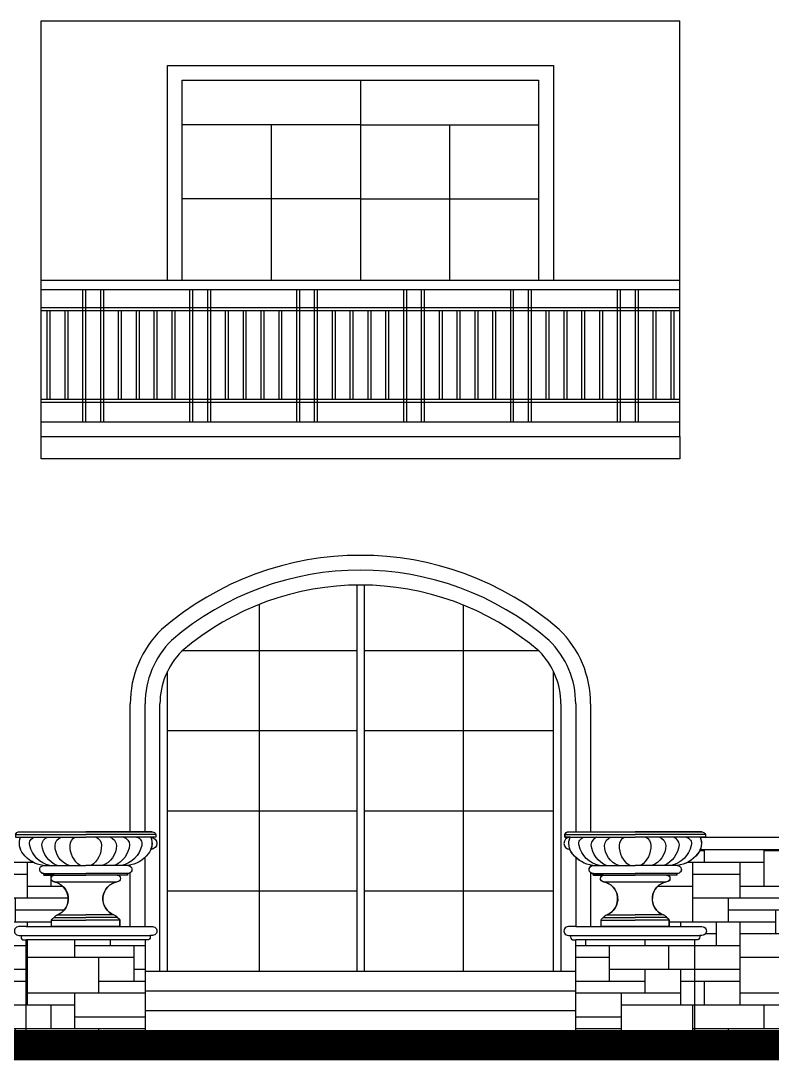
# Model space of a CAD drawing. Extents: x -34815 to 81416, y -425322 to 67478.
# Drawn here: x 46302 to 51361, y -275652 to -268652 of the extents above; entities that cross this region are included whole.
import ezdxf

# ---------------------------------------------------------------- set-up
doc = ezdxf.new("R2010")
doc.units = 0
doc.header["$LTSCALE"] = 1000
doc.header["$MEASUREMENT"] = 0
for name, color, linetype in [('MC', 4, 'Continuous'), ('PUB_HATCH', 8, 'Continuous'), ('STAIR', 4, 'Continuous'), ('WINDOW', 4, 'Continuous'), ('y-设计-02', 7, 'Continuous'), ('坯担层', 7, 'Continuous'), ('填充', 5, 'Continuous')]:
    doc.layers.add(name, color=color, linetype=linetype)
doc.layers.add('WALL', color=2, linetype='Continuous', lineweight=25)
pattern_1 = [(7.016477563892661e-15, (-11254.83186962322, 0), (-2.483883642056758e-13, 1600), [1200, -400]), (7.016477563892661e-15, (-11254.83186962322, 80), (-2.483883642056758e-13, 1600), [-480, 480, -240, 400]), (7.016477563892661e-15, (-11254.83186962322, 160), (-2.483883642056758e-13, 1600), [-720, 880.0000000000001]), (7.016477563892661e-15, (-11254.83186962322, 240), (-2.483883642056758e-13, 1600), [720, -880.0000000000001]), (7.016477563892661e-15, (-11254.83186962322, 320), (-2.483883642056758e-13, 1600), [-320, 1280]), (7.016477563892661e-15, (-11254.83186962322, 400), (-2.483883642056758e-13, 1600), [560, -400, 480, -160]), (7.016477563892661e-15, (-10694.83186962322, 480.0000000000001), (-2.483883642056758e-13, 1600), [1280, -320]), (7.016477563892661e-15, (-11334.83186962322, 560), (-2.483883642056758e-13, 1600), [880.0000000000001, -720]), (7.016477563892661e-15, (-11574.83186962322, 640), (-2.483883642056758e-13, 1600), [720, -880.0000000000001]), (7.016477563892661e-15, (-11254.83186962322, 720), (-2.483883642056758e-13, 1600), [1280, -320]), (7.016477563892661e-15, (-11254.83186962322, 800), (-2.483883642056758e-13, 1600), [-640, 400, -240, 320]), (7.016477563892661e-15, (-10454.83186962322, 880.0000000000002), (-2.483883642056758e-13, 1600), [960, -640]), (7.016477563892661e-15, (-11094.83186962322, 960), (-2.483883642056758e-13, 1600), [640, -320, 240, -400]), (7.016477563892661e-15, (-10774.83186962322, 1040), (-2.483883642056758e-13, 1600), [640, -240, 400, -320]), (7.016477563892661e-15, (-10134.83186962322, 1120), (-2.483883642056758e-13, 1600), [960, -640]), (7.016477563892661e-15, (-10774.83186962322, 1200), (-2.483883642056758e-13, 1600), [640, -960]), (7.016477563892661e-15, (-10454.83186962322, 1280), (-2.483883642056758e-13, 1600), [720, -880.0000000000001]), (7.016477563892661e-15, (-10454.83186962322, 1360), (-2.483883642056758e-13, 1600), [-480, 1120]), (7.016477563892661e-15, (-10934.83186962322, 1440), (-2.483883642056758e-13, 1600), [480, -1120]), (7.016477563892661e-15, (-10454.83186962322, 1520), (-2.483883642056758e-13, 1600), [1120, -480]), (90, (-11254.83186962322, 640), (-1600, -1.504166202738876e-13), [240, -640, 560, -160]), (90, (-11094.83186962322, 720), (-1600, -1.504166202738876e-13), [400, -240, 160, -800]), (90, (-11014.83186962322, 400.0000000000001), (-1600, -1.504166202738876e-13), [160, -1440]), (90, (-10934.83186962322, 240.0000000000001), (-1600, -1.504166202738876e-13), [160, -960, 240, -240]), (90, (-10854.83186962322, 560.0000000000001), (-1600, -1.504166202738876e-13), [160, -1440]), (90, (-10774.83186962322, 7.451650926170276e-14), (-1600, -1.504166202738876e-13), [240, -720, 400, -240]), (90, (-10694.83186962322, 320.0000000000001), (-1600, -1.504166202738876e-13), [240, -1360]), (90, (-10614.83186962322, 720.0000000000001), (-1600, -1.504166202738876e-13), [240, -80, 160, -1120]), (90, (-10534.83186962322, 80.00000000000011), (-1600, -1.504166202738876e-13), [240, -1360]), (90, (-10454.83186962322, 480.0000000000001), (-1600, -1.504166202738876e-13), [240, -80, 240, -160, 400, -480]), (90, (-10294.83186962322, 480.0000000000002), (-1600, -1.504166202738876e-13), [-1120, 160, -160, 160]), (90, (-10214.83186962322, 720.0000000000001), (-1600, -1.504166202738876e-13), [160, -1440]), (90, (-10134.83186962322, 160.0000000000002), (-1600, -1.504166202738876e-13), [160, -560, 400, -480]), (90, (-10054.83186962322, 400.0000000000002), (-1600, -1.504166202738876e-13), [80, -1040, 240, -240]), (90, (-9974.831869623216, 480.0000000000002), (-1600, -1.504166202738876e-13), [400, -400, 240, -560]), (90, (-9894.831869623216, 880.0000000000003), (-1600, -1.504166202738876e-13), [240, -400, 160, -800]), (90, (-9814.831869623216, 320.0000000000002), (-1600, -1.504166202738876e-13), [160, -1440]), (90, (-9734.831869623216, 480.0000000000002), (-1600, -1.504166202738876e-13), [160, -480, 240, -720])]

# ---------------------------------------------------------------- blocks, each defined once
blk = doc.blocks.new('gter')
at = {"layer": 'WALL'}
for p, q in [((-32858.43412194305, -142185.2961055101), (-32058.43412266638, -142185.2961055101)), ((-32858.43412194305, -142885.2961055101), (-32858.43412194305, -142275.2961056015)), ((-32058.43412266638, -142275.2961056015), (-32858.43412194305, -142275.2961056015)), ((-32058.43412266638, -142275.2961056015), (-32058.43412266638, -142885.2961055101))]:
    blk.add_line(p, q, dxfattribs=at)
for points in [[(-32858.43412194305, -142185.2961055101), (-32908.4325964092, -142185.2961054877, 1.000050860621492), (-32908.43259642177, -142245.2961056069), (-32893.43412194305, -142245.2961056069), (-32893.43412194305, -142255.2961056069, 0.4142135623733349), (-32873.43412194305, -142275.2961056069), (-32858.43412194305, -142275.2961056015)], [(-32058.43412266638, -142185.2961055101), (-32008.43564820023, -142185.2961054877, -1.000050860621492), (-32008.43564818766, -142245.2961056069), (-32023.43412266638, -142245.2961056069), (-32023.43412266638, -142255.2961056069, -0.4142135623733349), (-32043.43412266638, -142275.2961056069), (-32058.43412266638, -142275.2961056015)]]:
    blk.add_lwpolyline(points, format="xyb", dxfattribs=at)
at = {"layer": '坯担层'}
blk.add_line((-32893.43412194305, -142245.2961056069), (-32023.43412266638, -142245.2961056069), dxfattribs=at)
blk = doc.blocks.new('fdgdfgdfg')
at = {"layer": '填充'}
for p, q in [((344912.5000091483, 34403.19552742378), (345374.5000091483, 34403.19552742378)), ((344912.5000091483, 34403.19552742378), (344912.5000091483, 34386.74338462613)), ((344912.5000091483, 34386.74338462613), (345374.5000091483, 34386.74338462613)), ((344937.100812929, 34422.19999869519), (345374.5000091483, 34422.19999869519)), ((345811.1662673666, 34422.19999869519), (345374.5000091483, 34422.19999869519)), ((345836.5000091483, 34403.19552742378), (345374.5000091483, 34403.19552742378)), ((345836.5000091483, 34386.74338462613), (345374.5000091483, 34386.74338462613)), ((345836.5000091483, 34403.19552742378), (345836.5000091483, 34386.74338462613)), ((345097.0332668373, 34200.12271962613), (345374.5000091483, 34200.12271962613)), ((345653.8878694774, 34200.12271962614), (345374.5000091483, 34200.12271962613)), ((345099.6137821483, 34146.9010652398), (345374.5000091483, 34146.9010652398)), ((345099.6137821483, 34137.4978252398), (345099.6137821483, 34146.9010652398)), ((345099.6137821483, 34137.5159202398), (345374.5000091483, 34137.5159202398)), ((345649.3862361483, 34146.9010652398), (345374.5000091483, 34146.9010652398)), ((345649.3862361483, 34137.5159202398), (345374.5000091483, 34137.5159202398)), ((345649.3862361483, 34137.4978252398), (345649.3862361483, 34146.9010652398)), ((345581.1303009024, 34092.87195597793), (345167.4922763208, 34092.87195597793)), ((345150.2080951483, 33798.84873169518), (345150.2080951483, 33841.75220769519)), ((345150.2080951483, 33841.40347469518), (345374.5000091483, 33841.40347469518)), ((345168.8280890565, 33857.49223969518), (345374.5000091483, 33857.49223969518)), ((345188.8470140441, 33874.92180569518), (345374.5000091483, 33874.92180569518)), ((345560.1530042525, 33874.92180569518), (345374.5000091483, 33874.92180569518)), ((345580.1719292401, 33857.49223969518), (345374.5000091483, 33857.49223969518)), ((345598.7919231483, 33841.40347469518), (345374.5000091483, 33841.40347469518)), ((345598.7919231483, 33798.84873169518), (345598.7919231483, 33841.75220769519)), ((345150.2080951483, 33798.49999869518), (345374.5000091483, 33798.49999869518)), ((345598.7919231483, 33798.49999869518), (345374.5000091483, 33798.49999869518))]:
    blk.add_line(p, q, dxfattribs=at)
for centre, radius, start, end in [((344938.9768617551, 34394.3149734725), 27.92647422153224, 93.85192531147337, 161.45812393836), ((345046.7825904607, 34345.64608341454), 108.1650367669557, 158.257184966568, 219.6132930613523), ((345047.6902586493, 34344.47398737973), 43.02732999270886, 100.23517226451, 195.8049123295878), ((345143.6114202276, 34332.6007100502), 57.87276100351733, 108.1769501801517, 177.3240239234272), ((345234.2747632319, 34328.25253653612), 61.58805214906577, 108.4127433198153, 176.2997846555447), ((345326.3036311649, 34335.31325625363), 54.52259888312446, 111.4835889346255, 182.43579109333), ((345422.7080532447, 34335.31325625363), 54.52259888312446, 357.56420890667, 68.51641106537446), ((345514.7369211777, 34328.25253653612), 61.58805214906577, 3.700215344455289, 71.58725668018465), ((345605.400264182, 34332.6007100502), 57.87276100351733, 2.675976076572763, 71.82304981984832), ((345701.3214257603, 34344.47398737973), 43.02732999270886, 344.1950876704121, 79.76482773549), ((345702.2290939488, 34345.64608341454), 108.1650367669557, 320.3867069386477, 21.74281503343198), ((345810.3723590653, 34394.72271965192), 27.46711798493966, 17.96710652534676, 88.34369477516587), ((345173.0758858291, 34367.77966358489), 170.4241726717486, 191.8596462464994, 258.5431996489844), ((345252.7035363586, 34353.70386286456), 167.913088015976, 186.2915496880832, 246.9350766193701), ((345310.97629812, 34330.68019822253), 138.1698596181175, 179.3584869904182, 251.0710283700375), ((345426.0764074372, 34326.33798017347), 154.3897447743511, 177.5283454037464, 235.4265909323349), ((345322.9352769723, 34326.33798017347), 154.3897447743511, 304.573409067665, 2.471654596253615), ((345438.0353862896, 34330.68019822253), 138.1698596181175, 288.9289716299626, 0.6415130095817435), ((345496.308148051, 34353.70386286456), 167.913088015976, 293.0649233806299, 353.7084503119169), ((345575.9357985805, 34367.77966358489), 170.4241726717486, 281.4568003510156, 348.1403537535007), ((345120.9364053381, 34396.64089552873), 197.9665463917386, 217.2984373112012, 263.0649962534183), ((345626.9070273066, 34398.03013765769), 199.7381084224161, 277.7633091789091, 322.5876221160533), ((345097.4195056089, 34173.46806000051), 26.65745787105104, 90.83018515792293, 274.7215752438942), ((345650.2780484212, 34173.62684074741), 26.74065080759244, 268.0888065651191, 82.24174081372072), ((345167.9109584607, 34115.2507786684), 22.3827388794478, 91.07181336657119, 268.9281866334288), ((345579.9324478662, 34115.2507786684), 22.3827388794478, 271.0718133665712, 88.92818663342881), ((345147.8604373661, 33980.92718715808), 113.6531581913771, 291.1388040840908, 80.05314415829517), ((345602.7698828037, 33980.92718715808), 113.6531581913771, 99.94685584170483, 248.8611959159092), ((345177.5079350433, 33828.62769070199), 30.14136551213473, 106.7365352105982, 154.9213375433944), ((345193.2495893492, 33849.65391382172), 25.64856777768728, 99.88376434437596, 162.2054451357366), ((345555.7504289474, 33849.65391382172), 25.64856777768728, 17.7945548642634, 80.11623565562404), ((345571.4920832532, 33828.62769070199), 30.14136551213473, 25.07866245660558, 73.26346478940175)]:
    blk.add_arc(centre, radius, start, end, dxfattribs=at)

msp = doc.modelspace()

# ---------------------------------------------------------------- hatches: boundary and pattern name
at = {"layer": 'PUB_HATCH'}
h = msp.add_hatch(dxfattribs=at)
h.set_pattern_fill('文化石01', color=256, scale=100, style=0)
h.set_pattern_definition(pattern_1)
edge = h.paths.add_edge_path()
edge.add_line((42338.59662781832, -274231.8052191283), (42338.5978737774, -275451.8052182462))
edge.add_line((42338.5978737774, -275451.8052182462), (46338.59787447084, -275451.8052182462))
edge.add_line((46338.59787447084, -275451.8052182462), (46338.59787447084, -274841.8052183529))
edge.add_line((46338.59787447084, -274841.8052183529), (46323.59787447804, -274841.8052183583))
edge.add_arc((46323.59787447083, -274821.8052183583), 20, 180, 270.0000000206565, ccw=False)
edge.add_line((46303.59787447084, -274821.8052183583), (46303.59787447084, -274811.8052183582))
edge.add_line((46303.59787447084, -274811.8052183582), (46288.59939988551, -274811.8052183582))
edge.add_arc((46288.59787421851, -274781.8052182986), 30.00000009839897, 89.99708596305379, 270.00291380932885, ccw=False)
edge.add_line((46288.59940000469, -274751.805218239), (46508.92295417862, -274751.4481156695))
edge.add_line((46508.92295417862, -274751.4481156695), (46509.29821843561, -274707.8720588374))
edge.add_arc((46535.98013241693, -274719.2931747903), 29.02354946101815, 105.14684215262051, 156.8267943651645, ccw=False)
edge.add_arc((46553.4834779648, -274699.4747314018), 26.39216010490178, 99.69490555613868, 161.9059689594932, ccw=False)
edge.add_arc((46506.38158979299, -274565.02826435), 116.5203209850269, 291.4749313059245, 439.8091632026042)
edge.add_arc((46527.03749662598, -274427.4394744366), 22.90673868560082, 91.03943418857358, 269.89925740385155, ccw=False)
edge.add_line((46526.62195569926, -274404.5365051323), (46457.11437766787, -274404.5365051323))
edge.add_line((46457.11437766787, -274404.5365051323), (46457.48964192672, -274395.0203698284))
edge.add_arc((46454.8731815842, -274367.8433160339), 27.30271264318188, 90.84207192757151, 275.49918053330225, ccw=False)
edge.add_arc((46470.55806428343, -274153.9490575326), 187.286596131005, 204.5637841931355, 265.07276753596864, ccw=False)
edge.add_line((46300.22108259948, -274231.8052182468), (45638.84491524295, -274231.806606131))
edge.add_arc((45668.83216786017, -274429.5457647901), 200.0000254668113, 98.62323182425321, 180.6476967945521)
edge.add_line((45468.84492129891, -274431.8066052489), (45438.84492129891, -274431.8066052489))
edge.add_line((45438.84492129891, -274431.8066052489), (45438.84492129891, -274481.8066052489))
edge.add_line((45438.84492129891, -274481.8066052489), (43338.84987111735, -274481.8066052489))
edge.add_line((43338.84987111735, -274481.8066052489), (43338.84987111734, -274431.8066052489))
edge.add_line((43338.84987111734, -274431.8066052489), (43308.84987111735, -274431.8066052489))
edge.add_arc((43108.96111993218, -274429.510190787), 199.9019418858787, 359.341788531222, 441.4976363477744)
edge.add_line((43138.51666429594, -274231.8052182469), (42338.59662781832, -274231.8052191283))
edge.add_line((42338.59662781832, -274231.8052191283), (42338.5978737774, -275451.8052182462))
edge.add_line((42338.5978737774, -275451.8052182462), (42338.59662781832, -274231.8052191283))
h = msp.add_hatch(dxfattribs=at)
h.set_pattern_fill('文化石01', color=256, scale=100, style=0)
h.set_pattern_definition(pattern_1)
edge = h.paths.add_edge_path()
edge.add_line((53638.59787360656, -274231.805219129), (53638.59787360656, -275451.8052182462))
edge.add_line((53638.59787360656, -275451.8052182462), (50838.59787280722, -275451.8052182462))
edge.add_line((50838.59787280722, -275451.8052182462), (50838.59787280722, -274841.8052183529))
edge.add_line((50838.59787280722, -274841.8052183529), (50853.59787280002, -274841.8052183583))
edge.add_arc((50853.59787280723, -274821.8052183583), 20, 269.9999999793435, 360)
edge.add_line((50873.59787280722, -274821.8052183583), (50873.59787280722, -274811.8052183582))
edge.add_line((50873.59787280722, -274811.8052183582), (50888.59634739255, -274811.8052183582))
edge.add_arc((50888.59787305955, -274781.8052182986), 30.00000009839897, 269.9970861906712, 450.0029140369463)
edge.add_line((50888.59634727337, -274751.805218239), (50668.27279309944, -274751.4481156695))
edge.add_line((50668.27279309944, -274751.4481156695), (50667.89752884246, -274707.8720588374))
edge.add_arc((50641.21561486113, -274719.2931747903), 29.02354946101815, 23.17320563483549, 74.85315784737952)
edge.add_arc((50623.71226931326, -274699.4747314018), 26.39216010490178, 18.09403104050686, 80.30509444386132)
edge.add_arc((50670.81415748507, -274565.02826435), 116.5203209850269, 100.19083679739578, 248.52506869407551, ccw=False)
edge.add_arc((50650.15825065208, -274427.4394744366), 22.90673868560082, 270.1007425961485, 448.9605658114263)
edge.add_line((50650.5737915788, -274404.5365051323), (50720.0813696102, -274404.5365051323))
edge.add_line((50720.0813696102, -274404.5365051323), (50719.70610535135, -274395.0203698284))
edge.add_arc((50722.32256569387, -274367.8433160339), 27.30271264318188, 264.5008194666977, 449.1579280724286)
edge.add_arc((50706.63768299463, -274153.9490575326), 187.286596131005, 274.9272324640314, 335.4362158068645)
edge.add_line((50876.97466467858, -274231.8052182468), (51538.35083203512, -274231.806606131))
edge.add_arc((51508.36357941789, -274429.5457647901), 200.0000254668113, -0.6476967945520755, 81.37676817574669, ccw=False)
edge.add_line((51708.35082597916, -274431.8066052489), (51738.35082597916, -274431.8066052489))
edge.add_line((51738.35082597916, -274431.8066052489), (51738.35082597916, -274481.8066052489))
edge.add_line((51738.35082597916, -274481.8066052489), (52638.35083117663, -274481.8066052489))
edge.add_line((52638.35083117663, -274481.8066052489), (52638.35083117664, -274431.8066052489))
edge.add_line((52638.35083117664, -274431.8066052489), (52668.35083117663, -274431.8066052489))
edge.add_arc((52868.2395823618, -274429.510190787), 199.9019418858787, 98.5023636522256, 180.658211468778, ccw=False)
edge.add_line((52838.68403799804, -274231.8052182469), (53638.59787360656, -274231.805219129))
edge.add_line((53638.59787360656, -274231.805219129), (53638.59787360656, -275451.8052182462))
edge.add_line((53638.59787360656, -275451.8052182462), (53638.59787360656, -274231.805219129))
h = msp.add_hatch(dxfattribs=at)
h.set_pattern_fill('文化石01', color=256, scale=100, style=0)
h.set_pattern_definition(pattern_1)
h.paths.add_polyline_path([(47138.59787374751, -274841.8052183529), (46338.59787447083, -274841.8052183528), (46338.59787447084, -275451.8052182462), (47138.59787374751, -275451.8052182462)])
h = msp.add_hatch(dxfattribs=at)
h.set_pattern_fill('文化石01', color=256, scale=100, style=0)
h.set_pattern_definition(pattern_1)
h.paths.add_polyline_path([(50838.59787280722, -274841.8052183529), (50038.59787353055, -274841.8052183529), (50038.59787353055, -275451.8052182462), (50838.59787280722, -275451.8052182461)])

# ---------------------------------------------------------------- linework, layer by layer
for p, q in [((46438.5978736065, -271351.8052182462), (50738.5978736065, -271351.8052182461)), ((47138.59787374751, -275051.8052182462), (50038.59787353055, -275051.8052182462)), ((47138.59787374751, -275184.8052182462), (50038.59787353055, -275184.8052182462)), ((47138.59787374751, -275317.8052182462), (50038.59787353055, -275317.8052182462)), ((18212.60047377661, -275451.8052182462), (56321.0468690633, -275451.8052182462))]:
    msp.add_line(p, q)
msp.add_lwpolyline([(49938.59779410111, -273251.8076120816, 0.1990235488190775), (49791.99990558508, -272898.1030071425, 0.3708622640657087), (47385.19584162696, -272898.1030071425, 0.1990235488280842), (47238.59795311093, -273251.8076120816, 0.1990235488280842)], format="xyb")
for points in [[(47238.59787360653, -275051.8052182462), (47238.59795311099, -273251.8076120569)], [(49938.59787377798, -273251.8076120535), (49938.59787377798, -275051.8052182462)]]:
    msp.add_lwpolyline(points)
at = {"const_width": 200}
msp.add_lwpolyline([(18212.60047377661, -275551.8052182462), (56321.0468690633, -275551.8052182462)], dxfattribs=at)
at = {"layer": 'MC'}
for p, q in [((48563.60049833967, -272453.7058727273), (48563.60049833967, -275051.8052185174)), ((48613.60049833967, -272453.7059457829), (48613.60049833967, -275051.8052185277)), ((47905.79714214108, -272584.078487033), (47905.79714214108, -275051.8052182257)), ((49280.79698253846, -272587.8383306952), (49280.79698253846, -275051.8052182262)), ((47391.63798361323, -272891.7790599813), (48563.60049833967, -272891.7790602211)), ((48613.6004983399, -272891.7790602315), (49785.55760509874, -272891.7790604713)), ((47288.5978736063, -275051.8052182462), (47288.5978736063, -273033.8602712094)), ((49888.59755440107, -275051.805218799), (49888.59755440107, -273033.8599404506)), ((47288.5978736063, -273431.7855995342), (48563.60049833967, -273431.7855997952)), ((48613.60049833967, -273431.7855998055), (49888.59755440107, -273431.7856000665)), ((47288.5978736063, -273971.7921391081), (48563.60049833967, -273971.7921393692)), ((48613.60049833967, -273971.7921393794), (49888.59755440107, -273971.7921396405)), ((47288.5978736063, -274511.7986786822), (48563.60049833967, -274511.7986789434)), ((48613.60049833967, -274511.7986789535), (49888.59755440107, -274511.7986792147))]:
    msp.add_line(p, q, dxfattribs=at)
at = {"layer": 'STAIR'}
for p, q in [((47288.59784441163, -270401.8052182462), (47288.59784441163, -268951.8052182462)), ((47288.59784441163, -268951.8052182462), (49888.59784441216, -268951.8052182461)), ((49888.59784441216, -268951.8052182461), (49888.59784441222, -270401.8052182462)), ((47388.59784441163, -270401.8052182462), (47388.59784441163, -269051.8052182462)), ((47388.59784441163, -269051.8052182462), (49788.59784441216, -269051.8052182461)), ((49788.59784441216, -269051.8052182461), (49788.59784441222, -270401.8052182462)), ((50738.5978736065, -270401.8052202751), (46438.59787361028, -270401.8052172982)), ((46438.59787360766, -270461.8052212099), (50738.5978736065, -270461.8052182207)), ((46718.13400177909, -270461.8052211272), (46718.13400178002, -271351.8052182463)), ((46738.13400178049, -270461.805221114), (46738.13400178002, -271351.8052182461)), ((46838.13400177909, -270461.8052210478), (46838.13400178002, -271351.8052181669)), ((46858.13400178049, -270461.8052210346), (46858.13400178002, -271351.8052181667)), ((47438.13400178002, -270461.8052206372), (47438.13400178002, -271351.8052181667)), ((47458.13400178002, -270461.8052206372), (47458.13400178002, -271351.8052181667)), ((47558.13400178002, -270461.8052206372), (47558.13400178002, -271351.8052181667)), ((47578.13400178002, -270461.8052206372), (47578.13400178002, -271351.8052181667)), ((48158.13400178049, -270461.8052201736), (48158.13400178049, -271351.8052181666)), ((48178.13400178002, -270461.8052201605), (48178.13400178002, -271351.8052181667)), ((48278.13400178049, -270461.8052200942), (48278.13400178049, -271351.8052180872)), ((48298.13400178002, -270461.8052200811), (48298.13400178002, -271351.8052180873)), ((48878.13400178096, -270461.8052201736), (48878.13400178096, -271351.8052181666)), ((48898.13400178049, -270461.8052201605), (48898.13400178049, -271351.8052181667)), ((48998.13400178096, -270461.8052200942), (48998.13400178096, -271351.8052180872)), ((49018.13400178049, -270461.8052200811), (49018.13400178049, -271351.8052180873)), ((49598.13400178148, -270461.8052201736), (49598.13400178148, -271351.8052181666)), ((49618.13400178101, -270461.8052201605), (49618.13400178101, -271351.8052181667)), ((49718.13400178148, -270461.8052200942), (49718.13400178148, -271351.8052180872)), ((49738.13400178101, -270461.8052200811), (49738.13400178101, -271351.8052180873)), ((50318.13400178195, -270461.8052201736), (50318.13400178195, -271351.8052181666)), ((50338.13400178148, -270461.8052201605), (50338.13400178148, -271351.8052181667)), ((50438.13400178195, -270461.8052200942), (50438.13400178195, -271351.8052180872)), ((50458.13400178148, -270461.8052200811), (50458.13400178148, -271351.8052180873)), ((46438.59787360243, -270581.8052212099), (50738.5978736065, -270581.8052182207)), ((46438.59787360155, -270601.8052212099), (50738.5978736065, -270601.8052182203)), ((46478.13400177956, -270601.8052208102), (46478.13400178002, -271201.8052182469)), ((46498.13400178002, -270601.8052207971), (46498.13400178002, -271201.8052182471)), ((46598.13400177956, -270601.8052207307), (46598.13400178002, -271201.8052181674)), ((46618.13400178002, -270601.8052207176), (46618.13400178002, -271201.8052181676)), ((46958.13400178002, -270601.8052209684), (46958.13400178049, -271201.8052184051)), ((46978.13400178049, -270601.8052209553), (46978.13400178049, -271201.8052184053)), ((47078.13400178049, -270601.8052208096), (47078.13400178096, -271201.8052182463)), ((47098.13400178096, -270601.8052207965), (47098.13400178096, -271201.8052182465)), ((47198.13400178002, -270601.8052208094), (47198.13400178049, -271201.8052182461)), ((47218.13400178049, -270601.8052207963), (47218.13400178049, -271201.8052182463)), ((47318.13400178002, -270601.8052207299), (47318.13400178049, -271201.8052181666)), ((47338.13400178049, -270601.8052207167), (47338.13400178049, -271201.8052181668)), ((47678.13400177956, -270601.8052207167), (47678.13400177956, -271201.8052181668)), ((47698.13400178002, -270601.8052207299), (47698.13400177956, -271201.8052181666)), ((47798.13400177956, -270601.8052207963), (47798.13400177956, -271201.8052182463)), ((47818.13400178002, -270601.8052208094), (47818.13400177956, -271201.8052182461)), ((47918.13400177909, -270601.8052207965), (47918.13400177909, -271201.8052182465)), ((47938.13400177956, -270601.8052208096), (47938.13400177909, -271201.8052182463)), ((48038.13400177956, -270601.8052209553), (48038.13400177956, -271201.8052184053)), ((48058.13400178002, -270601.8052209684), (48058.13400177956, -271201.8052184051)), ((48398.13400177956, -270601.8052207167), (48398.13400177956, -271201.8052181668)), ((48418.13400178002, -270601.8052207299), (48418.13400177956, -271201.8052181666)), ((48518.13400177956, -270601.8052207963), (48518.13400177956, -271201.8052182463)), ((48538.13400178002, -270601.8052208094), (48538.13400177956, -271201.8052182461)), ((48638.13400177909, -270601.8052207965), (48638.13400177909, -271201.8052182465)), ((48658.13400177956, -270601.8052208096), (48658.13400177909, -271201.8052182463)), ((48758.13400177956, -270601.8052209553), (48758.13400177956, -271201.8052184053)), ((48778.13400178002, -270601.8052209684), (48778.13400177956, -271201.8052184051)), ((49118.13400178002, -270601.8052207167), (49118.13400178002, -271201.8052181668)), ((49138.13400178049, -270601.8052207299), (49138.13400178002, -271201.8052181666)), ((49238.13400178002, -270601.8052207963), (49238.13400178002, -271201.8052182463)), ((49258.13400178049, -270601.8052208094), (49258.13400178002, -271201.8052182461)), ((49358.13400177956, -270601.8052207965), (49358.13400177956, -271201.8052182465)), ((49378.13400178002, -270601.8052208096), (49378.13400177956, -271201.8052182463)), ((49478.13400178002, -270601.8052209553), (49478.13400178002, -271201.8052184053)), ((49498.13400178049, -270601.8052209684), (49498.13400178002, -271201.8052184051)), ((49838.13400178049, -270601.8052207167), (49838.13400178049, -271201.8052181668)), ((49858.13400178096, -270601.8052207299), (49858.13400178049, -271201.8052181666)), ((49958.13400178049, -270601.8052207963), (49958.13400178049, -271201.8052182463)), ((49978.13400178096, -270601.8052208094), (49978.13400178049, -271201.8052182461)), ((50078.13400178002, -270601.8052207965), (50078.13400178002, -271201.8052182465)), ((50098.13400178049, -270601.8052208096), (50098.13400178002, -271201.8052182463)), ((50198.13400178049, -270601.8052209553), (50198.13400178049, -271201.8052184053)), ((50218.13400178096, -270601.8052209684), (50218.13400178049, -271201.8052184051)), ((50558.13400178101, -270601.8052207167), (50558.13400178101, -271201.8052181668)), ((50578.13400178148, -270601.8052207299), (50578.13400178101, -271201.8052181666)), ((50678.13400178101, -270601.8052207963), (50678.13400178101, -271201.8052182463)), ((50698.13400178148, -270601.8052208094), (50698.13400178101, -271201.8052182461)), ((50738.5978736065, -271201.8052181668), (46438.59787357536, -271201.8052181668)), ((50738.5978736065, -271221.805218167), (46438.59787357449, -271221.8052181667))]:
    msp.add_line(p, q, dxfattribs=at)
at = {"layer": 'WALL'}
for p, q in [((46438.5978736065, -268651.8052182462), (50738.5978736065, -268651.8052182462)), ((51638.35082857795, -274151.8052182469), (50877.20683419042, -274151.8052182469)), ((50876.97466467856, -274231.8052182469), (51538.01761915781, -274231.8052182469)), ((46338.59787447084, -274751.8052182616), (47138.59787374751, -274751.8052182616)), ((46338.59787447084, -275451.8052182615), (46338.59787447084, -274841.8052183529)), ((47138.59787374751, -274841.8052183529), (46338.59787447084, -274841.8052183529)), ((47138.59787374751, -274841.8052183529), (47138.59787374751, -275451.8052182615))]:
    msp.add_line(p, q, dxfattribs=at)
for points in [[(46438.5978736065, -271451.8052182462), (46438.5978736065, -268651.8052182462)], [(50738.5978736065, -271451.8052182462), (50738.5978736065, -268651.8052182462)], [(47038.59787360647, -274113.1585745474), (47038.59795311093, -273251.8076120569)], [(47138.59787360647, -274113.1585745474), (47138.59795311093, -273251.8076120569)], [(50038.59787377798, -273251.8076120535), (50038.59787377798, -274113.1364182585)], [(50138.59787377798, -273251.8076120535), (50138.59787377798, -274113.1364182585)], [(47138.59787360647, -274751.8052182616), (47138.59787360647, -274285.5830558688)], [(50038.59787360647, -274285.874792163), (50038.59787360647, -274751.8052182616)], [(47038.2226080531, -274345.9215853584), (47038.2226080531, -274337.9727992538)], [(47038.2226080531, -274751.8078315608), (47038.2226080531, -274389.7594882)], [(50138.2226080531, -274338.2143241806), (50138.2226080531, -274346.3721706551)], [(50138.2226080531, -274388.9394091012), (50138.2226080531, -274751.8078315608)]]:
    msp.add_lwpolyline(points, dxfattribs=at)
msp.add_lwpolyline([(46438.5978736065, -271451.8052182462), (50738.5978736065, -271451.8052182462), (50738.5978736065, -271601.8052182462), (46438.5978736065, -271601.8052182462)], close=True, dxfattribs=at)
for points in [[(50138.59779410111, -273251.8076120535, 0.2019612786292812), (49927.73527094838, -272751.0636368986, 0.3728198711407301), (47249.46047626506, -272751.0636368976, 0.2019612786376915), (47038.59795311093, -273251.8076120569, 0.2019612786376915)], [(50038.59779410111, -273251.8076120675, 0.200694882677372), (49859.94301288365, -272824.6446378474, 0.3719194876809488), (47317.25273432909, -272824.6446378469, 0.2006948826860615), (47138.59795311093, -273251.8076120692, 0.2006948826860615)], [(46291.45162570244, -274113.1585745474), (47186.49465102959, -274113.1585745474, -0.3038527734460697), (47211.68587409822, -274132.5969968414), (47211.68587533269, -274149.4439916192), (47176.63521367848, -274149.4439909547, -0.277060854976159), (47159.50694047847, -274262.1491472735, -0.2023917761825039), (47022.72381417012, -274340.5435519621, -1.034548798121769), (47020.08137054859, -274395.0425261173), (47020.08136745706, -274404.6529145798), (46952.49144590274, -274404.6529145982, -0.9411366787904183), (46950.57379251812, -274450.368334002, 0.7598279533468365), (46928.70654108376, -274673.5492878872, -0.278836679990128), (46949.20592027833, -274691.3971634776, -0.2133994898295416), (46968.27279403969, -274707.8720588374), (46968.27279403969, -274751.8052182616), (46738.59787410917, -274751.8052182616), (46508.92295417866, -274751.8052182616), (46508.92295417866, -274707.8720588374, -0.2133994898218622), (46527.98982793885, -274691.3971634785, -0.278836679990128), (46548.48920712365, -274673.5492878945, 0.7518643507096795), (46524.95252657263, -274450.3683340045, -0.06199634044836173), (46523.03300301173, -274449.7741932404, -0.06199634044836173), (46523.03300301173, -274449.7741932404, -0.8466045839370844), (46525.88867297234, -274404.6529145982), (46457.11437637173, -274404.6714438763), (46457.11437766883, -274395.0425261174, -0.9502337092616797), (46452.50471161004, -274340.5435529029, -0.1981155853797631), (46317.67685906939, -274262.1491438127, -0.2770608444949582), (46300.5485884403, -274149.4439909547)], [(47177.57358992496, -274151.8052182462), (47178.59787356669, -274151.8052182462, -0.9999999999999999), (47178.59787356669, -274231.8052182462), (47177.3585817611, -274231.8052182462)], [(49999.2264375387, -274151.8052182469), (49998.59787377798, -274151.8052182469, 0.9999999999999999), (49998.59787377798, -274231.8052182469), (49999.45860721984, -274231.8052182469)], [(46338.59787447084, -274751.8052182616), (46288.59940000469, -274751.805218239, 1.000050860621492), (46288.59939999212, -274811.8052183582), (46303.59787447084, -274811.8052183582), (46303.59787447084, -274821.8052183583, 0.4142135623733349), (46323.59787447084, -274841.8052183583), (46338.59787447084, -274841.8052183529)], [(47138.59787374751, -274751.8052182616), (47188.59634821366, -274751.805218239, -1.000050860621492), (47188.59634822623, -274811.8052183582), (47173.59787374751, -274811.8052183582), (47173.59787374751, -274821.8052183583, -0.4142135623733349), (47153.59787374751, -274841.8052183583), (47138.59787374751, -274841.8052183529)]]:
    msp.add_lwpolyline(points, format="xyb", dxfattribs=at)
msp.add_lwpolyline([(50222.65773781449, -274449.7520369516, -0.8466045839370844), (50225.5134077751, -274404.6307583094), (50156.73911117449, -274404.6492875875), (50156.73911247159, -274395.0203698286, -0.9502337092616797), (50152.1294464128, -274340.521396614, -0.1981155853797631), (50017.30159387215, -274262.1269875238, -0.2770608444949582), (50000.17332324306, -274149.4218346658), (49965.13460981999, -274149.4218351771), (49965.13460892289, -274132.5748405525, -0.3171062567574024), (49991.07636050521, -274113.1364182585), (50886.11938583235, -274113.1364182586, -0.3038527734460697), (50911.31060890098, -274132.5748405526), (50911.31061013545, -274149.4218353303), (50876.25994848124, -274149.4218346658, -0.277060854976159), (50859.13167528123, -274262.1269909847, -0.2023917761825039), (50722.34854897288, -274340.5213956733, -1.034548798121769), (50719.70610535135, -274395.0203698284), (50719.70610225982, -274404.630758291), (50652.1161807055, -274404.6307583094, -0.9411366787904183), (50650.19852732088, -274450.3461777131, 0.7598279533468365), (50628.33127588652, -274673.5271315983, -0.278836679990128), (50648.8306550811, -274691.3750071887, -0.2133994898295416), (50667.89752884246, -274707.8499025486), (50667.89752884246, -274751.7830619727), (50438.22260891194, -274751.7830619727), (50208.54768898142, -274751.7830619727), (50208.54768898142, -274707.8499025486, -0.2133994898218622), (50227.61456274161, -274691.3750071896, -0.278836679990128), (50248.11394192641, -274673.5271316057, 0.7518643507096795), (50224.57726137539, -274450.3461777156, -0.06199634044836173), (50222.65773781449, -274449.7520369516, -0.06199634044836173)], format="xyb", close=True, dxfattribs=at)
at = {"layer": 'WINDOW'}
for p, q in [((48588.59784441192, -269051.8052182462), (48588.59784441192, -270401.8052182462)), ((48588.59784441192, -269351.8052182462), (47388.59784441163, -269351.8052182462)), ((47988.59784441181, -269351.8052182462), (47988.59784441181, -270401.8052182462)), ((48588.59784441192, -269351.8052182462), (49788.59784441216, -269351.8052182461)), ((49188.59784441204, -269351.8052182462), (49188.59784441204, -270401.8052182462)), ((48588.59784441192, -269851.8052182462), (47388.59784441163, -269851.8052182462)), ((48588.59784441192, -269851.8052182462), (49788.59784441216, -269851.8052182462))]:
    msp.add_line(p, q, dxfattribs=at)
at = {"layer": '坯担层'}
msp.add_line((46303.59787447084, -274811.8052183582), (47173.59787374751, -274811.8052183582), dxfattribs=at)

# ---------------------------------------------------------------- block references
at = {"layer": 'WALL'}
msp.add_blockref('gter', (82897.03199547358, -132566.5091127513), dxfattribs=at)
at = {"layer": 'y-设计-02', "xscale": -1.023999999975786, "yscale": 1.024000000004889, "zscale": 1.024}
for p in [(400402.4611393709, -309361.4913733795), (404102.0858741737, -309361.4692170906)]:
    msp.add_blockref('fdgdfgdfg', p, dxfattribs=at)

doc.saveas('drawing.dxf')
